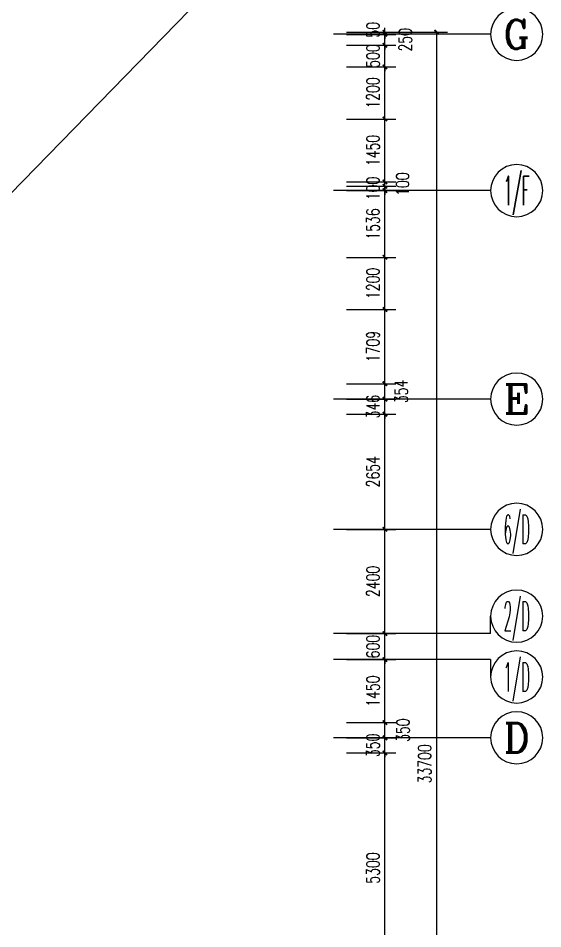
# Model space of a CAD drawing. Extents: x 392800 to 1041602, y -388882 to -94077.
# Drawn here: x 450486 to 462559, y -299498 to -278528 of the extents above; entities that cross this region are included whole.
import ezdxf
from ezdxf.enums import TextEntityAlignment as Align

# ---------------------------------------------------------------- set-up
doc = ezdxf.new("R2010")
doc.units = 0
doc.header["$LTSCALE"] = 1000
doc.header["$MEASUREMENT"] = 0
for name, color, linetype in [('AXIS_TEXT', 7, 'Continuous'), ('IBS-新建墙体', 1, 'Continuous'), ('IBS-轴号', 160, 'Continuous'), ('IBS－外尺寸标注', 51, 'Continuous')]:
    doc.layers.add(name, color=color, linetype=linetype)
doc.styles.add('_TCH_DIM_T3', font='SIMPLEX', dxfattribs={"width": 0.705882, "bigfont": 'GBCBIG'})
doc.styles.add('COMPLEX', font='COMPLEX')
doc.dimstyles.new('_TCH_ARCH&&100', dxfattribs={"dimtxt": 297.5, "dimasz": 100, "dimexe": 250, "dimexo": 300, "dimgap": 126.25, "dimtad": 1, "dimdec": 0, "dimzin": 0, "dimdsep": 46, "dimtxsty": '_TCH_DIM_T3', "dimblk": 'ARCHTICK', "dimcen": 0.09, "dimclrt": 7, "dimazin": 2, "dimtfac": 1, "dimtdec": 0, "dimtix": 1, "dimtmove": 2, "dimatfit": 3, "dimfxl": 1, "dimtolj": 1, "dimtzin": 0, "dimarcsym": 0})

# ---------------------------------------------------------------- blocks, each defined once
blk = doc.blocks.new('_ArchTick')
at = {"color": 0, "linetype": 'ByBlock', "const_width": 0.4}
blk.add_lwpolyline([(-0.5, -0.5), (0.5, 0.5)], dxfattribs=at)
blk = doc.blocks.new('*D387')
at = {"layer": 'Defpoints', "color": 0, "transparency": 16777216}
for p in [(457743, -295449), (458926, -295449), (457743, -300749)]:
    blk.add_point(p, dxfattribs=at)
at = {"layer": 'IBS－外尺寸标注', "color": 0, "lineweight": -2, "transparency": 16777216}
for p, q in [((458043, -295449), (459176, -295449)), ((458926, -300749), (458926, -295449)), ((458043, -300749), (459176, -300749))]:
    blk.add_line(p, q, dxfattribs=at)
at = {"layer": 'IBS－外尺寸标注', "color": 0, "lineweight": -2, "transparency": 16777216, "xscale": 100, "yscale": 100, "zscale": 100}
for p, rotation in [((458926, -295449), 90), ((458926, -300749), 270)]:
    blk.add_blockref('_ArchTick', p, dxfattribs=dict(at, rotation=rotation))
at = {"layer": 'IBS－外尺寸标注', "color": 7, "transparency": 16777216, "insert": (458651, -298099), "char_height": 297.5, "attachment_point": 5, "rotation": 90, "style": '_TCH_DIM_T3'}
blk.add_mtext('\\A1;5300', dxfattribs=at)
blk = doc.blocks.new('*D388')
at = {"layer": 'Defpoints', "color": 0, "transparency": 16777216}
for p in [(457743, -295099), (458926, -295099), (457743, -295449)]:
    blk.add_point(p, dxfattribs=at)
at = {"layer": 'IBS－外尺寸标注', "color": 0, "lineweight": -2, "transparency": 16777216}
for p, q in [((458926, -295099), (458926, -294999)), ((458043, -295099), (459176, -295099)), ((458926, -295449), (458926, -295099)), ((458043, -295449), (459176, -295449)), ((458926, -295449), (458926, -295549))]:
    blk.add_line(p, q, dxfattribs=at)
at = {"layer": 'IBS－外尺寸标注', "color": 0, "lineweight": -2, "transparency": 16777216, "xscale": 100, "yscale": 100, "zscale": 100}
for p, rotation in [((458926, -295099), 270), ((458926, -295449), 90)]:
    blk.add_blockref('_ArchTick', p, dxfattribs=dict(at, rotation=rotation))
at = {"layer": 'IBS－外尺寸标注', "color": 7, "transparency": 16777216, "insert": (458651, -295274), "char_height": 297.5, "attachment_point": 5, "rotation": 90, "style": '_TCH_DIM_T3'}
blk.add_mtext('\\A1;350', dxfattribs=at)
blk = doc.blocks.new('*D389')
at = {"layer": 'Defpoints', "color": 0, "transparency": 16777216}
for p in [(457743, -294749), (458926, -294749), (457743, -295099)]:
    blk.add_point(p, dxfattribs=at)
at = {"layer": 'IBS－外尺寸标注', "color": 0, "lineweight": -2, "transparency": 16777216}
for p, q in [((458043, -294749), (459176, -294749)), ((458926, -295099), (458926, -294749)), ((458043, -295099), (459176, -295099))]:
    blk.add_line(p, q, dxfattribs=at)
at = {"layer": 'IBS－外尺寸标注', "color": 0, "lineweight": -2, "transparency": 16777216, "xscale": 100, "yscale": 100, "zscale": 100}
for p, rotation in [((458926, -294749), 90), ((458926, -295099), 270)]:
    blk.add_blockref('_ArchTick', p, dxfattribs=dict(at, rotation=rotation))
at = {"layer": 'IBS－外尺寸标注', "color": 7, "transparency": 16777216, "insert": (459344, -294924), "char_height": 297.5, "attachment_point": 5, "rotation": 90, "style": '_TCH_DIM_T3'}
blk.add_mtext('\\A1;350', dxfattribs=at)
blk = doc.blocks.new('*D390')
at = {"layer": 'Defpoints', "color": 0, "transparency": 16777216}
for p in [(457743, -293299), (458926, -293299), (457743, -294749)]:
    blk.add_point(p, dxfattribs=at)
at = {"layer": 'IBS－外尺寸标注', "color": 0, "lineweight": -2, "transparency": 16777216}
for p, q in [((458043, -293299), (459176, -293299)), ((458926, -294749), (458926, -293299)), ((458043, -294749), (459176, -294749))]:
    blk.add_line(p, q, dxfattribs=at)
at = {"layer": 'IBS－外尺寸标注', "color": 0, "lineweight": -2, "transparency": 16777216, "xscale": 100, "yscale": 100, "zscale": 100}
for p, rotation in [((458926, -293299), 90), ((458926, -294749), 270)]:
    blk.add_blockref('_ArchTick', p, dxfattribs=dict(at, rotation=rotation))
at = {"layer": 'IBS－外尺寸标注', "color": 7, "transparency": 16777216, "insert": (458651, -294024), "char_height": 297.5, "attachment_point": 5, "rotation": 90, "style": '_TCH_DIM_T3'}
blk.add_mtext('\\A1;1450', dxfattribs=at)
blk = doc.blocks.new('*D391')
at = {"layer": 'Defpoints', "color": 0, "transparency": 16777216}
for p in [(457743, -292699), (458926, -292699), (457743, -293299)]:
    blk.add_point(p, dxfattribs=at)
at = {"layer": 'IBS－外尺寸标注', "color": 0, "lineweight": -2, "transparency": 16777216}
for p, q in [((458043, -292699), (459176, -292699)), ((458926, -292699), (458926, -292599)), ((458926, -293299), (458926, -292699)), ((458043, -293299), (459176, -293299)), ((458926, -293299), (458926, -293399))]:
    blk.add_line(p, q, dxfattribs=at)
at = {"layer": 'IBS－外尺寸标注', "color": 0, "lineweight": -2, "transparency": 16777216, "xscale": 100, "yscale": 100, "zscale": 100}
for p, rotation in [((458926, -292699), 270), ((458926, -293299), 90)]:
    blk.add_blockref('_ArchTick', p, dxfattribs=dict(at, rotation=rotation))
at = {"layer": 'IBS－外尺寸标注', "color": 7, "transparency": 16777216, "insert": (458651, -292999), "char_height": 297.5, "attachment_point": 5, "rotation": 90, "style": '_TCH_DIM_T3'}
blk.add_mtext('\\A1;600', dxfattribs=at)
blk = doc.blocks.new('*D392')
at = {"layer": 'Defpoints', "color": 0, "transparency": 16777216}
for p in [(457743, -290299), (458926, -290299), (457743, -292699)]:
    blk.add_point(p, dxfattribs=at)
at = {"layer": 'IBS－外尺寸标注', "color": 0, "lineweight": -2, "transparency": 16777216}
for p, q in [((458043, -290299), (459176, -290299)), ((458926, -292699), (458926, -290299)), ((458043, -292699), (459176, -292699))]:
    blk.add_line(p, q, dxfattribs=at)
at = {"layer": 'IBS－外尺寸标注', "color": 0, "lineweight": -2, "transparency": 16777216, "xscale": 100, "yscale": 100, "zscale": 100}
for p, rotation in [((458926, -290299), 90), ((458926, -292699), 270)]:
    blk.add_blockref('_ArchTick', p, dxfattribs=dict(at, rotation=rotation))
at = {"layer": 'IBS－外尺寸标注', "color": 7, "transparency": 16777216, "insert": (458651, -291499), "char_height": 297.5, "attachment_point": 5, "rotation": 90, "style": '_TCH_DIM_T3'}
blk.add_mtext('\\A1;2400', dxfattribs=at)
blk = doc.blocks.new('*D393')
at = {"layer": 'Defpoints', "color": 0, "transparency": 16777216}
for p in [(457743, -287645), (458926, -287645), (457743, -290299)]:
    blk.add_point(p, dxfattribs=at)
at = {"layer": 'IBS－外尺寸标注', "color": 0, "lineweight": -2, "transparency": 16777216}
for p, q in [((458043, -287645), (459176, -287645)), ((458926, -290299), (458926, -287645)), ((458043, -290299), (459176, -290299))]:
    blk.add_line(p, q, dxfattribs=at)
at = {"layer": 'IBS－外尺寸标注', "color": 0, "lineweight": -2, "transparency": 16777216, "xscale": 100, "yscale": 100, "zscale": 100}
for p, rotation in [((458926, -287645), 90), ((458926, -290299), 270)]:
    blk.add_blockref('_ArchTick', p, dxfattribs=dict(at, rotation=rotation))
at = {"layer": 'IBS－外尺寸标注', "color": 7, "transparency": 16777216, "insert": (458651, -288972), "char_height": 297.5, "attachment_point": 5, "rotation": 90, "style": '_TCH_DIM_T3'}
blk.add_mtext('\\A1;2654', dxfattribs=at)
blk = doc.blocks.new('*D394')
at = {"layer": 'Defpoints', "color": 0, "transparency": 16777216}
for p in [(457743, -287299), (458926, -287299), (457743, -287645)]:
    blk.add_point(p, dxfattribs=at)
at = {"layer": 'IBS－外尺寸标注', "color": 0, "lineweight": -2, "transparency": 16777216}
for p, q in [((458926, -287299), (458926, -287199)), ((458043, -287299), (459176, -287299)), ((458926, -287645), (458926, -287299)), ((458043, -287645), (459176, -287645)), ((458926, -287645), (458926, -287745))]:
    blk.add_line(p, q, dxfattribs=at)
at = {"layer": 'IBS－外尺寸标注', "color": 0, "lineweight": -2, "transparency": 16777216, "xscale": 100, "yscale": 100, "zscale": 100}
for p, rotation in [((458926, -287299), 270), ((458926, -287645), 90)]:
    blk.add_blockref('_ArchTick', p, dxfattribs=dict(at, rotation=rotation))
at = {"layer": 'IBS－外尺寸标注', "color": 7, "transparency": 16777216, "insert": (458651, -287472), "char_height": 297.5, "attachment_point": 5, "rotation": 90, "style": '_TCH_DIM_T3'}
blk.add_mtext('\\A1;346', dxfattribs=at)
blk = doc.blocks.new('*D395')
at = {"layer": 'Defpoints', "color": 0, "transparency": 16777216}
for p in [(457743, -286945), (458926, -286945), (457743, -287299)]:
    blk.add_point(p, dxfattribs=at)
at = {"layer": 'IBS－外尺寸标注', "color": 0, "lineweight": -2, "transparency": 16777216}
for p, q in [((458043, -286945), (459176, -286945)), ((458926, -287299), (458926, -286945)), ((458043, -287299), (459176, -287299))]:
    blk.add_line(p, q, dxfattribs=at)
at = {"layer": 'IBS－外尺寸标注', "color": 0, "lineweight": -2, "transparency": 16777216, "xscale": 100, "yscale": 100, "zscale": 100}
for p, rotation in [((458926, -286945), 90), ((458926, -287299), 270)]:
    blk.add_blockref('_ArchTick', p, dxfattribs=dict(at, rotation=rotation))
at = {"layer": 'IBS－外尺寸标注', "color": 7, "transparency": 16777216, "insert": (459300, -287122), "char_height": 297.5, "attachment_point": 5, "rotation": 90, "style": '_TCH_DIM_T3'}
blk.add_mtext('\\A1;354', dxfattribs=at)
blk = doc.blocks.new('*D396')
at = {"layer": 'Defpoints', "color": 0, "transparency": 16777216}
for p in [(457743, -285235), (458926, -285235), (457743, -286945)]:
    blk.add_point(p, dxfattribs=at)
at = {"layer": 'IBS－外尺寸标注', "color": 0, "lineweight": -2, "transparency": 16777216}
for p, q in [((458043, -285235), (459176, -285235)), ((458926, -286945), (458926, -285235)), ((458043, -286945), (459176, -286945))]:
    blk.add_line(p, q, dxfattribs=at)
at = {"layer": 'IBS－外尺寸标注', "color": 0, "lineweight": -2, "transparency": 16777216, "xscale": 100, "yscale": 100, "zscale": 100}
for p, rotation in [((458926, -285235), 90), ((458926, -286945), 270)]:
    blk.add_blockref('_ArchTick', p, dxfattribs=dict(at, rotation=rotation))
at = {"layer": 'IBS－外尺寸标注', "color": 7, "transparency": 16777216, "insert": (458651, -286090), "char_height": 297.5, "attachment_point": 5, "rotation": 90, "style": '_TCH_DIM_T3'}
blk.add_mtext('\\A1;1709', dxfattribs=at)
blk = doc.blocks.new('*D397')
at = {"layer": 'Defpoints', "color": 0, "transparency": 16777216}
for p in [(457743, -284035), (458926, -284035), (457743, -285235)]:
    blk.add_point(p, dxfattribs=at)
at = {"layer": 'IBS－外尺寸标注', "color": 0, "lineweight": -2, "transparency": 16777216}
for p, q in [((458043, -284035), (459176, -284035)), ((458926, -285235), (458926, -284035)), ((458043, -285235), (459176, -285235))]:
    blk.add_line(p, q, dxfattribs=at)
at = {"layer": 'IBS－外尺寸标注', "color": 0, "lineweight": -2, "transparency": 16777216, "xscale": 100, "yscale": 100, "zscale": 100}
for p, rotation in [((458926, -284035), 90), ((458926, -285235), 270)]:
    blk.add_blockref('_ArchTick', p, dxfattribs=dict(at, rotation=rotation))
at = {"layer": 'IBS－外尺寸标注', "color": 7, "transparency": 16777216, "insert": (458651, -284635), "char_height": 297.5, "attachment_point": 5, "rotation": 90, "style": '_TCH_DIM_T3'}
blk.add_mtext('\\A1;1200', dxfattribs=at)
blk = doc.blocks.new('*D398')
at = {"layer": 'Defpoints', "color": 0, "transparency": 16777216}
for p in [(457743, -282499), (458926, -282499), (457743, -284035)]:
    blk.add_point(p, dxfattribs=at)
at = {"layer": 'IBS－外尺寸标注', "color": 0, "lineweight": -2, "transparency": 16777216}
for p, q in [((458043, -282499), (459176, -282499)), ((458926, -284035), (458926, -282499)), ((458043, -284035), (459176, -284035))]:
    blk.add_line(p, q, dxfattribs=at)
at = {"layer": 'IBS－外尺寸标注', "color": 0, "lineweight": -2, "transparency": 16777216, "xscale": 100, "yscale": 100, "zscale": 100}
for p, rotation in [((458926, -282499), 90), ((458926, -284035), 270)]:
    blk.add_blockref('_ArchTick', p, dxfattribs=dict(at, rotation=rotation))
at = {"layer": 'IBS－外尺寸标注', "color": 7, "transparency": 16777216, "insert": (458651, -283267), "char_height": 297.5, "attachment_point": 5, "rotation": 90, "style": '_TCH_DIM_T3'}
blk.add_mtext('\\A1;1536', dxfattribs=at)
blk = doc.blocks.new('*D399')
at = {"layer": 'Defpoints', "color": 0, "transparency": 16777216}
for p in [(457743, -282399), (458926, -282399), (457743, -282499)]:
    blk.add_point(p, dxfattribs=at)
at = {"layer": 'IBS－外尺寸标注', "color": 0, "lineweight": -2, "transparency": 16777216}
for p, q in [((458043, -282399), (459176, -282399)), ((458926, -282399), (458926, -282299)), ((458926, -282499), (458926, -282399)), ((458043, -282499), (459176, -282499)), ((458926, -282499), (458926, -282599))]:
    blk.add_line(p, q, dxfattribs=at)
at = {"layer": 'IBS－外尺寸标注', "color": 0, "lineweight": -2, "transparency": 16777216, "xscale": 100, "yscale": 100, "zscale": 100}
for p, rotation in [((458926, -282399), 270), ((458926, -282499), 90)]:
    blk.add_blockref('_ArchTick', p, dxfattribs=dict(at, rotation=rotation))
at = {"layer": 'IBS－外尺寸标注', "color": 7, "transparency": 16777216, "insert": (458651, -282449), "char_height": 297.5, "attachment_point": 5, "rotation": 90, "style": '_TCH_DIM_T3'}
blk.add_mtext('\\A1;100', dxfattribs=at)
blk = doc.blocks.new('*D400')
at = {"layer": 'Defpoints', "color": 0, "transparency": 16777216}
for p in [(457743, -282299), (457743, -282399), (458926, -282299)]:
    blk.add_point(p, dxfattribs=at)
at = {"layer": 'IBS－外尺寸标注', "color": 0, "lineweight": -2, "transparency": 16777216}
for p, q in [((458926, -282299), (458926, -282199)), ((458043, -282299), (459176, -282299)), ((458043, -282399), (459176, -282399)), ((458926, -282399), (458926, -282299)), ((458926, -282399), (458926, -282499))]:
    blk.add_line(p, q, dxfattribs=at)
at = {"layer": 'IBS－外尺寸标注', "color": 0, "lineweight": -2, "transparency": 16777216, "xscale": 100, "yscale": 100, "zscale": 100}
for p, rotation in [((458926, -282299), 270), ((458926, -282399), 90)]:
    blk.add_blockref('_ArchTick', p, dxfattribs=dict(at, rotation=rotation))
at = {"layer": 'IBS－外尺寸标注', "color": 7, "transparency": 16777216, "insert": (459331, -282349), "char_height": 297.5, "attachment_point": 5, "rotation": 90, "style": '_TCH_DIM_T3'}
blk.add_mtext('\\A1;100', dxfattribs=at)
blk = doc.blocks.new('*D401')
at = {"layer": 'Defpoints', "color": 0, "transparency": 16777216}
for p in [(457743, -280849), (458926, -280849), (457743, -282299)]:
    blk.add_point(p, dxfattribs=at)
at = {"layer": 'IBS－外尺寸标注', "color": 0, "lineweight": -2, "transparency": 16777216}
for p, q in [((458043, -280849), (459176, -280849)), ((458926, -282299), (458926, -280849)), ((458043, -282299), (459176, -282299))]:
    blk.add_line(p, q, dxfattribs=at)
at = {"layer": 'IBS－外尺寸标注', "color": 0, "lineweight": -2, "transparency": 16777216, "xscale": 100, "yscale": 100, "zscale": 100}
for p, rotation in [((458926, -280849), 90), ((458926, -282299), 270)]:
    blk.add_blockref('_ArchTick', p, dxfattribs=dict(at, rotation=rotation))
at = {"layer": 'IBS－外尺寸标注', "color": 7, "transparency": 16777216, "insert": (458651, -281574), "char_height": 297.5, "attachment_point": 5, "rotation": 90, "style": '_TCH_DIM_T3'}
blk.add_mtext('\\A1;1450', dxfattribs=at)
blk = doc.blocks.new('*D402')
at = {"layer": 'Defpoints', "color": 0, "transparency": 16777216}
for p in [(457743, -279649), (458926, -279649), (457743, -280849)]:
    blk.add_point(p, dxfattribs=at)
at = {"layer": 'IBS－外尺寸标注', "color": 0, "lineweight": -2, "transparency": 16777216}
for p, q in [((458043, -279649), (459176, -279649)), ((458926, -280849), (458926, -279649)), ((458043, -280849), (459176, -280849))]:
    blk.add_line(p, q, dxfattribs=at)
at = {"layer": 'IBS－外尺寸标注', "color": 0, "lineweight": -2, "transparency": 16777216, "xscale": 100, "yscale": 100, "zscale": 100}
for p, rotation in [((458926, -279649), 90), ((458926, -280849), 270)]:
    blk.add_blockref('_ArchTick', p, dxfattribs=dict(at, rotation=rotation))
at = {"layer": 'IBS－外尺寸标注', "color": 7, "transparency": 16777216, "insert": (458651, -280249), "char_height": 297.5, "attachment_point": 5, "rotation": 90, "style": '_TCH_DIM_T3'}
blk.add_mtext('\\A1;1200', dxfattribs=at)
blk = doc.blocks.new('*D403')
at = {"layer": 'Defpoints', "color": 0, "transparency": 16777216}
for p in [(457743, -279149), (458926, -279149), (457743, -279649)]:
    blk.add_point(p, dxfattribs=at)
at = {"layer": 'IBS－外尺寸标注', "color": 0, "lineweight": -2, "transparency": 16777216}
for p, q in [((458926, -279149), (458926, -279049)), ((458043, -279149), (459176, -279149)), ((458926, -279649), (458926, -279149)), ((458043, -279649), (459176, -279649)), ((458926, -279649), (458926, -279749))]:
    blk.add_line(p, q, dxfattribs=at)
at = {"layer": 'IBS－外尺寸标注', "color": 0, "lineweight": -2, "transparency": 16777216, "xscale": 100, "yscale": 100, "zscale": 100}
for p, rotation in [((458926, -279149), 270), ((458926, -279649), 90)]:
    blk.add_blockref('_ArchTick', p, dxfattribs=dict(at, rotation=rotation))
at = {"layer": 'IBS－外尺寸标注', "color": 7, "transparency": 16777216, "insert": (458651, -279399), "char_height": 297.5, "attachment_point": 5, "rotation": 90, "style": '_TCH_DIM_T3'}
blk.add_mtext('\\A1;500', dxfattribs=at)
blk = doc.blocks.new('*D404')
at = {"layer": 'Defpoints', "color": 0, "transparency": 16777216}
for p in [(457743, -278899), (458926, -278899), (457743, -279149)]:
    blk.add_point(p, dxfattribs=at)
at = {"layer": 'IBS－外尺寸标注', "color": 0, "lineweight": -2, "transparency": 16777216}
for p, q in [((458043, -278899), (459176, -278899)), ((458926, -278899), (458926, -278799)), ((458926, -279149), (458926, -278899)), ((458043, -279149), (459176, -279149)), ((458926, -279149), (458926, -279249))]:
    blk.add_line(p, q, dxfattribs=at)
at = {"layer": 'IBS－外尺寸标注', "color": 0, "lineweight": -2, "transparency": 16777216, "xscale": 100, "yscale": 100, "zscale": 100}
for p, rotation in [((458926, -278899), 270), ((458926, -279149), 90)]:
    blk.add_blockref('_ArchTick', p, dxfattribs=dict(at, rotation=rotation))
at = {"layer": 'IBS－外尺寸标注', "color": 7, "transparency": 16777216, "insert": (459393, -279024), "char_height": 297.5, "attachment_point": 5, "rotation": 90, "style": '_TCH_DIM_T3'}
blk.add_mtext('\\A1;250', dxfattribs=at)
blk = doc.blocks.new('*D405')
at = {"layer": 'Defpoints', "color": 0, "transparency": 16777216}
for p in [(457743, -278849), (457743, -278899), (458926, -278849)]:
    blk.add_point(p, dxfattribs=at)
at = {"layer": 'IBS－外尺寸标注', "color": 0, "lineweight": -2, "transparency": 16777216}
for p, q in [((458043, -278849), (459176, -278849)), ((458043, -278899), (459176, -278899)), ((458926, -278849), (458926, -278749)), ((458926, -278899), (458926, -278849)), ((458926, -278899), (458926, -278999))]:
    blk.add_line(p, q, dxfattribs=at)
at = {"layer": 'IBS－外尺寸标注', "color": 0, "lineweight": -2, "transparency": 16777216, "xscale": 100, "yscale": 100, "zscale": 100}
for p, rotation in [((458926, -278849), 270), ((458926, -278899), 90)]:
    blk.add_blockref('_ArchTick', p, dxfattribs=dict(at, rotation=rotation))
at = {"layer": 'IBS－外尺寸标注', "color": 7, "transparency": 16777216, "insert": (458651, -278795), "char_height": 297.5, "attachment_point": 5, "rotation": 90, "style": '_TCH_DIM_T3'}
blk.add_mtext('\\A1;50', dxfattribs=at)
blk = doc.blocks.new('*D406')
at = {"layer": 'Defpoints', "color": 0, "transparency": 16777216}
for p in [(457743, -278849), (460117, -278849), (457743, -312549)]:
    blk.add_point(p, dxfattribs=at)
at = {"layer": 'IBS－外尺寸标注', "color": 0, "lineweight": -2, "transparency": 16777216}
for p, q in [((458043, -278849), (460367, -278849)), ((460117, -312549), (460117, -278849)), ((458043, -312549), (460367, -312549))]:
    blk.add_line(p, q, dxfattribs=at)
at = {"layer": 'IBS－外尺寸标注', "color": 0, "lineweight": -2, "transparency": 16777216, "xscale": 100, "yscale": 100, "zscale": 100}
for p, rotation in [((460117, -278849), 90), ((460117, -312549), 270)]:
    blk.add_blockref('_ArchTick', p, dxfattribs=dict(at, rotation=rotation))
at = {"layer": 'IBS－外尺寸标注', "color": 7, "transparency": 16777216, "insert": (459842, -295699), "char_height": 297.5, "attachment_point": 5, "rotation": 90, "style": '_TCH_DIM_T3'}
blk.add_mtext('\\A1;33700', dxfattribs=at)
blk = doc.blocks.new('_AXISO')
blk.add_circle((0, 0), 0.5)
at = {"layer": 'AXIS_TEXT', "style": 'COMPLEX', "width": 1.041667}
blk.add_attdef('A', text='', height=0.56, dxfattribs=at).set_placement((-0.25, -0.28), (0.25, -0.28), align=Align.FIT)

msp = doc.modelspace()

# ---------------------------------------------------------------- linework, layer by layer
at = {"layer": 'IBS-新建墙体'}
msp.add_line((414092.1, -319751), (462229.3, -270332.4), dxfattribs=at)
at = {"layer": 'IBS-轴号'}
for p, q in [((461359, -278898.7), (457742.6, -278898.7)), ((461359, -282498.7), (457742.6, -282498.7)), ((461359, -287298.7), (457742.6, -287298.7)), ((461359, -290298.7), (457742.6, -290298.7)), ((461359, -292698.7), (461359, -292298.7)), ((461359, -292698.7), (457742.6, -292698.7)), ((461359, -293298.7), (457742.6, -293298.7)), ((461359, -293298.7), (461359, -293698.7)), ((461359, -295098.7), (457742.6, -295098.7))]:
    msp.add_line(p, q, dxfattribs=at)

# ---------------------------------------------------------------- block references
ref = msp.add_blockref('_AXISO', (461959, -278898.7), dxfattribs=dict(at, xscale=-1200, yscale=1200, zscale=1200))
ref.add_attrib('A', 'G', dxfattribs={"layer": 'AXIS_TEXT', "height": 672, "style": 'COMPLEX', "width": 1.041667}).set_placement((461659, -279234.7), (462259, -279234.7), align=Align.FIT)
ref = msp.add_blockref('_AXISO', (461959, -282498.7), dxfattribs=dict(at, xscale=-1200, yscale=1200, zscale=1200))
ref.add_attrib('A', '1/F', dxfattribs={"layer": 'AXIS_TEXT', "height": 672, "style": 'COMPLEX', "width": 0.353774}).set_placement((461659, -282834.7), (462259, -282834.7), align=Align.FIT)
ref = msp.add_blockref('_AXISO', (461959, -287298.7), dxfattribs=dict(at, xscale=-1200, yscale=1200, zscale=1200))
ref.add_attrib('A', 'E', dxfattribs={"layer": 'AXIS_TEXT', "height": 672, "style": 'COMPLEX', "width": 1.171875}).set_placement((461659, -287634.7), (462259, -287634.7), align=Align.FIT)
ref = msp.add_blockref('_AXISO', (461959, -290298.7), dxfattribs=dict(at, xscale=-1200, yscale=1200, zscale=1200))
ref.add_attrib('A', '6/D', dxfattribs={"layer": 'AXIS_TEXT', "height": 672, "style": 'COMPLEX', "width": 0.317797}).set_placement((461659, -290634.7), (462259, -290634.7), align=Align.FIT)
ref = msp.add_blockref('_AXISO', (461959, -292298.7), dxfattribs=dict(at, xscale=-1200, yscale=1200, zscale=1200))
ref.add_attrib('A', '2/D', dxfattribs={"layer": 'AXIS_TEXT', "height": 672, "style": 'COMPLEX', "width": 0.317797}).set_placement((461659, -292634.7), (462259, -292634.7), align=Align.FIT)
ref = msp.add_blockref('_AXISO', (461959, -293698.7), dxfattribs=dict(at, xscale=-1200, yscale=1200, zscale=1200))
ref.add_attrib('A', '1/D', dxfattribs={"layer": 'AXIS_TEXT', "height": 672, "style": 'COMPLEX', "width": 0.347222}).set_placement((461659, -294034.7), (462259, -294034.7), align=Align.FIT)
ref = msp.add_blockref('_AXISO', (461959, -295098.7), dxfattribs=dict(at, xscale=-1200, yscale=1200, zscale=1200))
ref.add_attrib('A', 'D', dxfattribs={"layer": 'AXIS_TEXT', "height": 672, "style": 'COMPLEX', "width": 1.102941}).set_placement((461659, -295434.7), (462259, -295434.7), align=Align.FIT)

# ---------------------------------------------------------------- dimensions: what is measured, and where the dimension line sits
at = {"layer": 'IBS－外尺寸标注'}
for base, p1, p2, picture, middle in [((458926.4, -278848.7), (457742.6, -278898.7), (457742.6, -278848.7), '*D405', (458651.4, -278795.5)), ((458926.4, -278898.7), (457742.6, -279148.7), (457742.6, -278898.7), '*D404', (459392.6, -279023.7)), ((458926.4, -282298.7), (457742.6, -282398.7), (457742.6, -282298.7), '*D400', (459330.9, -282348.7)), ((458926.4, -286944.5), (457742.6, -287298.7), (457742.6, -286944.5), '*D395', (459300.3, -287121.6)), ((458926.4, -294748.7), (457742.6, -295098.7), (457742.6, -294748.7), '*D389', (459344.2, -294923.7))]:
    dim = msp.add_linear_dim(base=base, p1=p1, p2=p2, angle=90, dimstyle='_TCH_ARCH&&100', dxfattribs=at)
    dim.commit()
    dim.dimension.update_dxf_attribs({"geometry": picture, "text_midpoint": middle, "dimtype": 160})
for base, p1, p2, picture, middle in [((460116.8, -278848.7), (457742.6, -312548.7), (457742.6, -278848.7), '*D406', (459841.8, -295698.7)), ((458926.4, -279148.7), (457742.6, -279648.7), (457742.6, -279148.7), '*D403', (458651.4, -279398.7)), ((458926.4, -279648.7), (457742.6, -280848.7), (457742.6, -279648.7), '*D402', (458651.4, -280248.7)), ((458926.4, -280848.7), (457742.6, -282298.7), (457742.6, -280848.7), '*D401', (458651.4, -281573.7)), ((458926.4, -282398.7), (457742.6, -282498.7), (457742.6, -282398.7), '*D399', (458651.4, -282448.7)), ((458926.4338, -282498.6847), (457742.6402, -284035.1737), (457742.6402, -282498.6847), '*D398', (458651.4338, -283266.9292)), ((458926.4, -284035.2), (457742.6, -285235.2), (457742.6, -284035.2), '*D397', (458651.4, -284635.2)), ((458926.4, -285235.2), (457742.6, -286944.5), (457742.6, -285235.2), '*D396', (458651.4, -286089.8)), ((458926.4, -287298.7), (457742.6, -287644.5), (457742.6, -287298.7), '*D394', (458651.4, -287471.6)), ((458926.4, -287644.5), (457742.6, -290298.7), (457742.6, -287644.5), '*D393', (458651.4, -288971.6)), ((458926.4, -290298.7), (457742.6, -292698.7), (457742.6, -290298.7), '*D392', (458651.4, -291498.7)), ((458926.4, -292698.7), (457742.6, -293298.7), (457742.6, -292698.7), '*D391', (458651.4, -292998.7)), ((458926.4, -293298.7), (457742.6, -294748.7), (457742.6, -293298.7), '*D390', (458651.4, -294023.7)), ((458926.4, -295098.7), (457742.6, -295448.7), (457742.6, -295098.7), '*D388', (458651.4, -295273.7)), ((458926.4, -295448.7), (457742.6, -300748.7), (457742.6, -295448.7), '*D387', (458651.4, -298098.7))]:
    dim = msp.add_linear_dim(base=base, p1=p1, p2=p2, angle=90, dimstyle='_TCH_ARCH&&100', dxfattribs=at)
    dim.commit()
    dim.dimension.update_dxf_attribs({"geometry": picture, "text_midpoint": middle})

doc.saveas('drawing.dxf')
